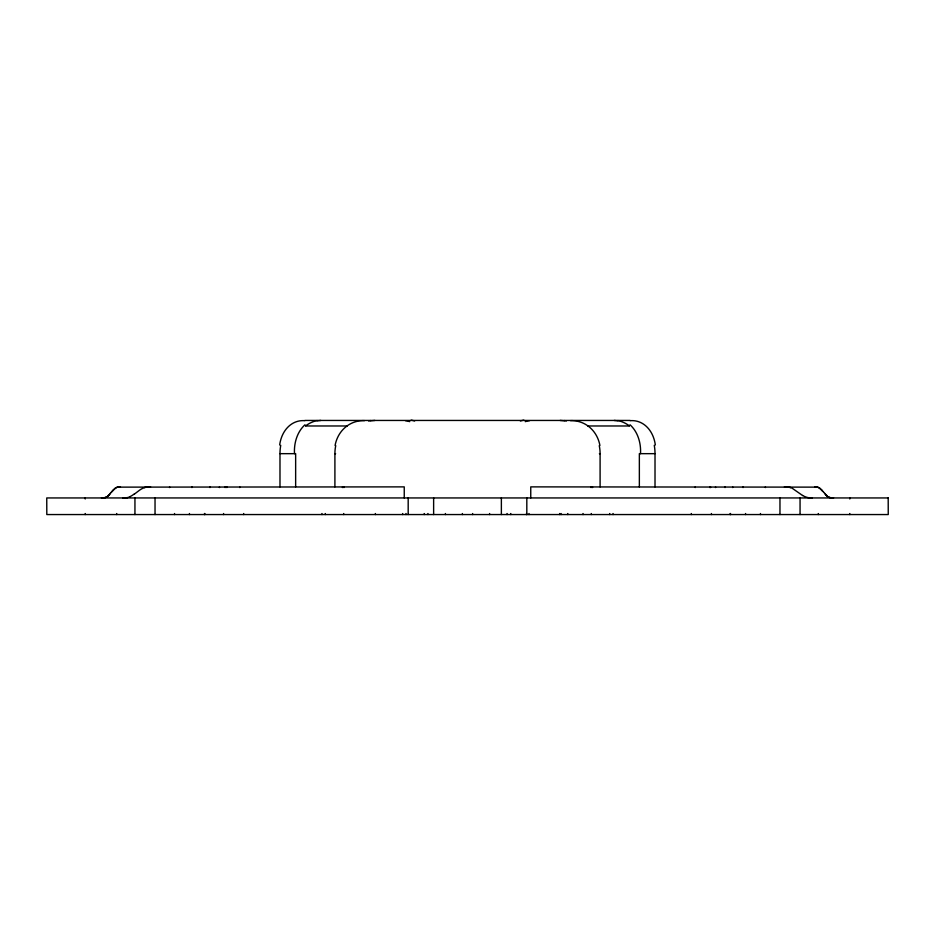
<?xml version="1.0" encoding="UTF-8"?>
<svg xmlns="http://www.w3.org/2000/svg" width="935" height="935" viewBox="0 0 935 935"><rect width="100%" height="100%" fill="white"/><g stroke="black" fill="none" stroke-linecap="round" stroke-linejoin="round"><path stroke-width="1.4" d="M226.854 487.567L226.854 486.878M239.746 487.567L239.746 486.878M110.213 493.505L111.452 492.102M111.394 492.172L112.13 491.331M111.744 491.775L115.508 488.163A19.541 10.612 -87.7 0 1 117.728 487.147M110.517 493.177L109.15 494.638M112.27 491.179L113.182 490.185M108.016 495.702L108.296 495.457A36.068 21.154 87.3 0 0 109.126 494.58M134.453 494.066L139.619 490.15A27.84 23.352 87 0 1 143.16 488.128A19.541 16.398 86.5 0 1 146.398 487.135L149.284 486.89M117.728 487.135L404.247 486.878L404.247 497.946M317.199 420.797L320.822 420.446M126.95 497.665L122.836 497.946M370.727 420.797L374.9 420.446M101.412 497.946L104.451 497.665A19.997 11.664 87.9 0 0 106.52 496.777M119.563 486.89L119.411 486.89A22.697 12.342 -88 0 0 115.484 487.965M102.359 497.934L102.429 497.934A23.55 13.78 85.4 0 0 108.133 496.123M119.715 486.878L120.451 486.878M150.605 486.878L149.004 486.89A22.697 19.039 86.9 0 0 144.469 487.602M149.682 486.878L150.371 486.878M304.775 420.446L630.225 420.446M305.687 425.974L347.224 425.974M587.776 425.974L629.313 425.974M279.986 486.878L279.986 453.662L295.647 453.662L295.647 486.878M334.905 486.878L334.905 453.662L335.595 453.662M599.405 453.662L600.095 453.662L600.095 486.878M655.014 486.878L655.014 453.662L639.353 453.662L639.353 486.878M784.395 486.878L788.602 487.135A19.541 16.398 -86.5 0 1 790.484 487.591M530.753 497.946L530.753 486.878L817.272 487.135M828.48 496.777A19.997 11.664 -87.9 0 0 830.549 497.665L833.588 497.946M784.629 486.878L785.318 486.878M814.63 486.878L815.636 486.901A22.697 12.342 88 0 1 819.516 487.965M812.153 497.946L810.785 497.934A23.55 19.039 83.7 0 1 803.001 495.69L802.581 495.457M614.178 420.446L617.801 420.797M560.1 420.446L564.273 420.797M785.716 486.89L785.996 486.89A22.697 19.039 -86.9 0 1 791.98 488.105L801.353 494.638A36.068 29.184 86.3 0 0 802.557 495.492M832.571 497.934L832.641 497.934A23.55 13.78 -85.4 0 1 826.867 496.123M826.984 495.702L826.704 495.457A36.068 21.154 -87.3 0 1 825.874 494.58M823.606 492.172L819.492 488.163A19.541 10.612 87.7 0 0 817.272 487.147M825.85 494.638L823.782 492.371M821.818 490.185L822.73 491.179M849.798 497.946L849.798 498.986M849.798 513.525L849.798 514.554M818.289 513.525L818.289 514.554M800.056 497.946L800.056 514.554M779.965 497.946L779.965 514.554M765.391 486.878L765.391 487.567M760.459 513.525L760.459 514.554M745.569 513.525L745.569 514.554M743.068 486.878L743.068 487.567M732.689 486.878L732.689 487.567M730.515 513.525L730.515 514.554M730.188 513.525L730.188 514.554M725.034 486.878L725.034 487.567M715.544 486.878L715.544 487.567M711.418 513.525L711.418 514.554M710.542 486.878L710.542 487.567M709.864 486.878L709.864 487.567M695.254 486.878L695.254 487.567M691.316 513.525L691.316 514.554M613.044 513.525L613.044 514.554M609.725 513.525L609.725 514.554M592.533 486.878L592.533 487.567M591.282 513.525L591.282 514.554M591.084 486.878L591.084 487.567M583.031 513.525L583.031 514.554M567.79 513.525L567.79 514.554M561.105 513.525L561.105 514.554M559.656 513.525L559.656 514.554M529.011 513.525L529.011 514.554M526.814 497.946L526.814 514.554M526.51 513.525L526.51 514.554M510.779 513.525L510.779 514.554M507.062 513.525L507.062 514.554M501.37 497.946L501.37 514.554M489.601 513.525L489.601 514.554M472.631 513.525L472.631 514.554M462.369 513.525L462.369 514.554M445.399 513.525L445.399 514.554M433.63 497.946L433.63 514.554M427.938 513.525L427.938 514.554M424.221 513.525L424.221 514.554M408.186 497.946L408.186 514.554M405.989 513.525L405.989 514.554M402.669 513.525L402.669 514.554M375.344 513.525L375.449 514.554M343.916 486.878L343.916 487.567M343.718 513.525L343.718 514.554M342.467 486.878L342.467 487.567M325.275 513.525L325.275 514.554M321.956 513.525L321.956 514.554M243.684 513.525L243.684 514.554M225.136 486.878L225.136 487.567M223.582 513.525L223.582 514.554M219.456 486.878L219.456 487.567M209.966 486.878L209.966 487.567M204.812 513.525L204.812 514.554M204.484 513.525L204.484 514.554M191.932 486.878L191.932 487.567M189.431 513.525L189.431 514.554M174.541 513.525L174.541 514.554M169.609 486.878L169.609 487.567M155.035 497.946L155.035 514.554M134.944 497.946L134.944 514.554M116.711 513.525L116.711 514.554M85.202 497.946L85.202 498.986M85.202 513.525L85.202 514.554M599.253 445.679A33.216 28.763 -90 0 1 600.095 453.662M279.986 453.662A33.216 23.492 90 0 1 280.734 445.352M294.49 453.697A33.976 26.309 84.1 0 1 304.997 424.77M819.434 487.976A27.84 15.135 88 0 1 821.807 490.022M828.422 497.034A31.252 18.525 -86.3 0 1 825.196 494.299M134.359 493.867A31.252 25.116 -84.9 0 1 129.86 496.719M129.883 496.801A19.997 16.234 -87.1 0 1 126.95 497.677M113.193 490.022A27.84 15.135 -88 0 1 115.566 487.976M109.804 494.299A31.252 18.525 86.3 0 1 106.578 497.034M305.628 425.834A28.529 20.29 -51.5 0 1 317.234 420.54M411.108 420.154A29.09 25.327 -27.2 0 1 414.637 420.984M279.67 445.013A33.052 25.888 78.3 0 1 304.787 420.692M564.273 420.563A28.529 23.655 38.4 0 1 566.318 421.019M570.479 420.645A33.052 30.224 -71.8 0 1 599.919 445.504M334.905 453.662A33.216 28.763 90 0 1 335.747 445.679M368.682 421.019A28.529 23.655 -38.4 0 1 370.727 420.563M335.081 445.504A33.052 30.224 71.8 0 1 364.521 420.645M630.003 424.77A33.976 26.309 -84.1 0 1 640.51 453.697M654.266 445.352A33.216 23.492 90 0 1 655.014 453.662M617.766 420.54A28.529 20.29 51.5 0 1 629.372 425.834M630.213 420.692A33.052 25.888 -78.3 0 1 655.33 445.013M525.271 421.638A33.099 31.837 -63.8 0 1 529.537 420.715M405.463 420.715A33.099 31.837 63.8 0 1 409.729 421.638M520.363 420.984A29.09 25.327 27.2 0 1 523.892 420.154M888.25 497.946L46.75 497.946L46.808 514.554L888.25 514.554L888.192 497.946"/></g></svg>
